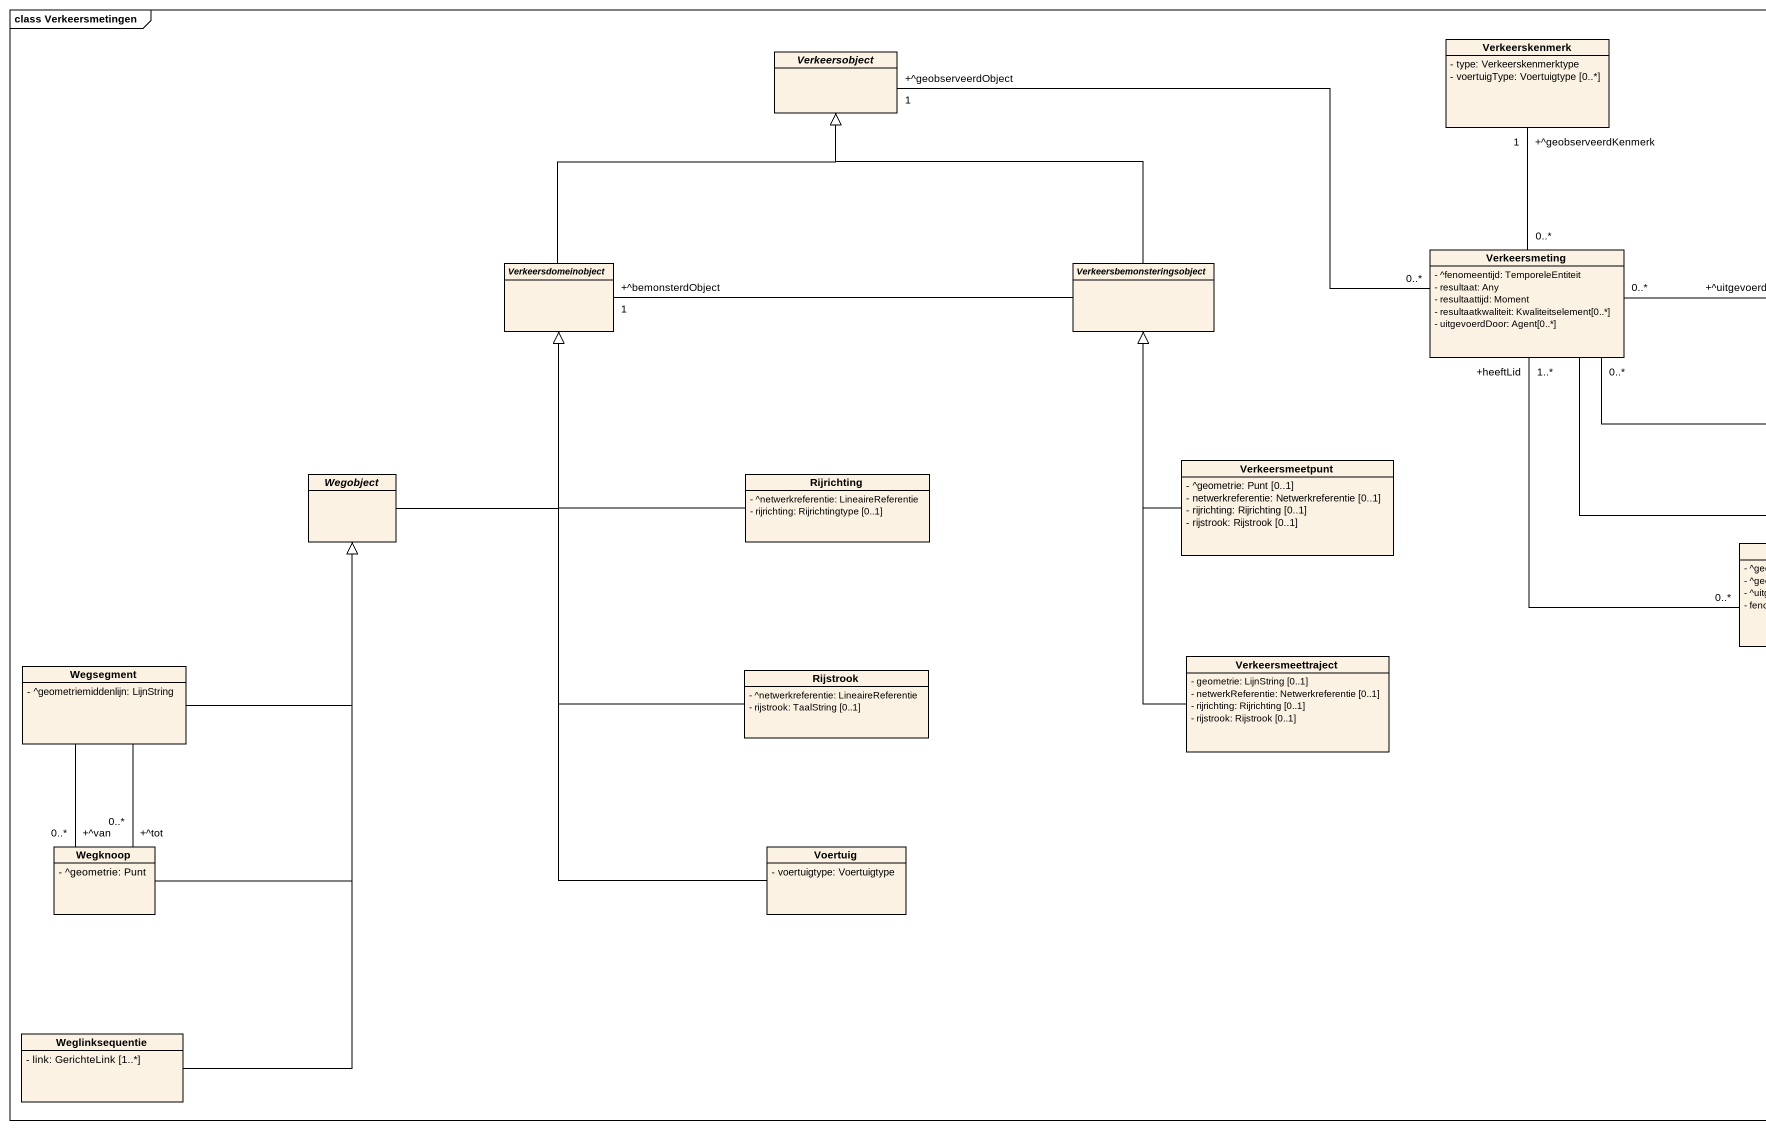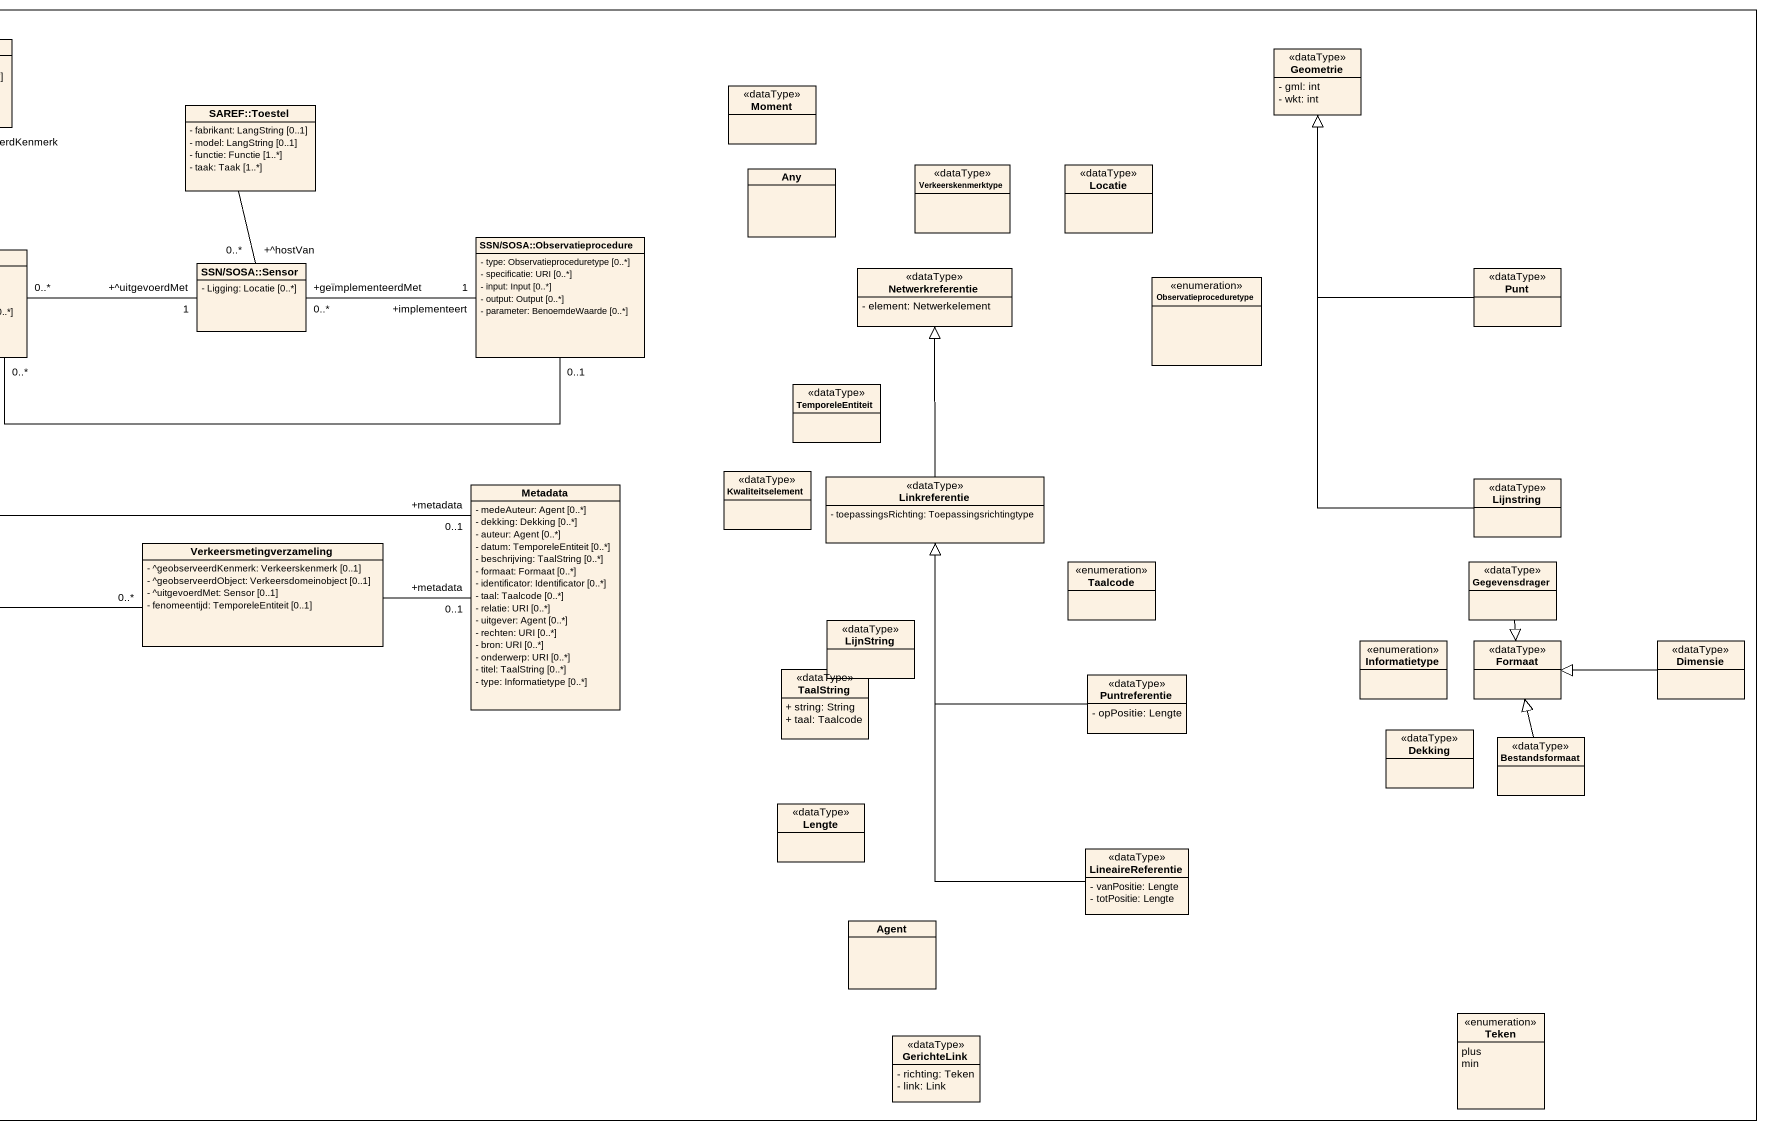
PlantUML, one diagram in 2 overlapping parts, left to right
@startuml
mainframe class Verkeersmetingen
hide circle
hide empty members
skinparam classAttributeIconSize 0
class Verkeerskenmerk {
  - type: Verkeerskenmerktype
  - voertuigType: Voertuigtype [0..*]
}
abstract class Verkeersobject
class Moment <<dataType>>
class Geometrie <<dataType>> {
  - gml: int
  - wkt: int
}
class "SAREF::Toestel" as SAREF_Toestel {
  - fabrikant: LangString [0..1]
  - model: LangString [0..1]
  - functie: Functie [1..*]
  - taak: Taak [1..*]
}
class Any
class Verkeerskenmerktype <<dataType>>
class Locatie <<dataType>>
abstract class Verkeersdomeinobject
abstract class Verkeersbemonsteringsobject
class Verkeersmeting {
  - ^fenomeentijd: TemporeleEntiteit
  - resultaat: Any
  - resultaattijd: Moment
  - resultaatkwaliteit: Kwaliteitselement[0..*]
  - uitgevoerdDoor: Agent[0..*]
}
class "SSN/SOSA::Sensor" as SSN_SOSA_Sensor {
  - Ligging: Locatie [0..*]
}
class "SSN/SOSA::Observatieprocedure" as SSN_SOSA_Observatieprocedure {
  - type: Observatieproceduretype [0..*]
  - specificatie: URI [0..*]
  - input: Input [0..*]
  - output: Output [0..*]
  - parameter: BenoemdeWaarde [0..*]
}
class Netwerkreferentie <<dataType>> {
  - element: Netwerkelement
}
enum Observatieproceduretype
class Punt <<dataType>>
class TemporeleEntiteit <<dataType>>
abstract class Wegobject
class Rijrichting {
  - ^netwerkreferentie: LineaireReferentie
  - rijrichting: Rijrichtingtype [0..1]
}
class Verkeersmeetpunt {
  - ^geometrie: Punt [0..1]
  - netwerkreferentie: Netwerkreferentie [0..1]
  - rijrichting: Rijrichting [0..1]
  - rijstrook: Rijstrook [0..1]
}
class Kwaliteitselement <<dataType>>
class Linkreferentie <<dataType>> {
  - toepassingsRichting: Toepassingsrichtingtype
}
class Lijnstring <<dataType>>
class Metadata {
  - medeAuteur: Agent [0..*]
  - dekking: Dekking [0..*]
  - auteur: Agent [0..*]
  - datum: TemporeleEntiteit [0..*]
  - beschrijving: TaalString [0..*]
  - formaat: Formaat [0..*]
  - identificator: Identificator [0..*]
  - taal: Taalcode [0..*]
  - relatie: URI [0..*]
  - uitgever: Agent [0..*]
  - rechten: URI [0..*]
  - bron: URI [0..*]
  - onderwerp: URI [0..*]
  - titel: TaalString [0..*]
  - type: Informatietype [0..*]
}
class Verkeersmetingverzameling {
  - ^geobserveerdKenmerk: Verkeerskenmerk [0..1]
  - ^geobserveerdObject: Verkeersdomeinobject [0..1]
  - ^uitgevoerdMet: Sensor [0..1]
  - fenomeentijd: TemporeleEntiteit [0..1]
}
enum Taalcode
class Gegevensdrager <<dataType>>
class Verkeersmeettraject {
  - geometrie: LijnString [0..1]
  - netwerkReferentie: Netwerkreferentie [0..1]
  - rijrichting: Rijrichting [0..1]
  - rijstrook: Rijstrook [0..1]
}
class LijnString <<dataType>>
enum Informatietype
class Formaat <<dataType>>
class Dimensie <<dataType>>
class Wegsegment {
  - ^geometriemiddenlijn: LijnString
}
class Rijstrook {
  - ^netwerkreferentie: LineaireReferentie
  - rijstrook: TaalString [0..1]
}
class TaalString <<dataType>> {
  + string: String
  + taal: Taalcode
}
class Puntreferentie <<dataType>> {
  - opPositie: Lengte
}
class Dekking <<dataType>>
class Bestandsformaat <<dataType>>
class Lengte <<dataType>>
class Wegknoop {
  - ^geometrie: Punt
}
class Voertuig {
  - voertuigtype: Voertuigtype
}
class LineaireReferentie <<dataType>> {
  - vanPositie: Lengte
  - totPositie: Lengte
}
class "Agent" as Agent_
class Weglinksequentie {
  - link: GerichteLink [1..*]
}
class GerichteLink <<dataType>> {
  - richting: Teken
  - link: Link
}
enum Teken {
  plus
  min
}
SAREF_Toestel -- "+^hostVan\n0..*" SSN_SOSA_Sensor
Verkeersdomeinobject -up-|> Verkeersobject
Verkeersbemonsteringsobject -up-|> Verkeersobject
Verkeersbemonsteringsobject -left- "+^bemonsterdObject\n1" Verkeersdomeinobject
Verkeersmeting "0..*" -up- "+^geobserveerdKenmerk\n1" Verkeerskenmerk
Verkeersmeting "0..*" -left- "+^geobserveerdObject\n1" Verkeersobject
Verkeersmeting "0..*" -right- "+^uitgevoerdMet\n1" SSN_SOSA_Sensor
Verkeersmeting -right- "+metadata\n0..1" Metadata
SSN_SOSA_Sensor "+geïmplementeerdMet\n0..*" -right- "+implementeert\n1" SSN_SOSA_Observatieprocedure
SSN_SOSA_Observatieprocedure "0..1" -left- "0..*" Verkeersmeting
Punt -up-|> Geometrie
Wegobject -up-|> Verkeersdomeinobject
Rijrichting -up-|> Verkeersdomeinobject
Verkeersmeetpunt -up-|> Verkeersbemonsteringsobject
Linkreferentie -up-|> Netwerkreferentie
Lijnstring -up-|> Geometrie
Verkeersmetingverzameling "0..*" -up- "+heeftLid\n1..*" Verkeersmeting
Verkeersmetingverzameling -right- "+metadata\n0..1" Metadata
Gegevensdrager --|> Formaat
Verkeersmeettraject -up-|> Verkeersbemonsteringsobject
Dimensie -left-|> Formaat
Wegsegment -up-|> Wegobject
Wegsegment -- "+^van\n0..*" Wegknoop
Wegsegment -- "+^tot\n0..*" Wegknoop
Rijstrook -up-|> Verkeersdomeinobject
Puntreferentie -up-|> Linkreferentie
Bestandsformaat -up-|> Formaat
Wegknoop -up-|> Wegobject
Voertuig -up-|> Verkeersdomeinobject
LineaireReferentie -up-|> Linkreferentie
Weglinksequentie -up-|> Wegobject
@enduml
